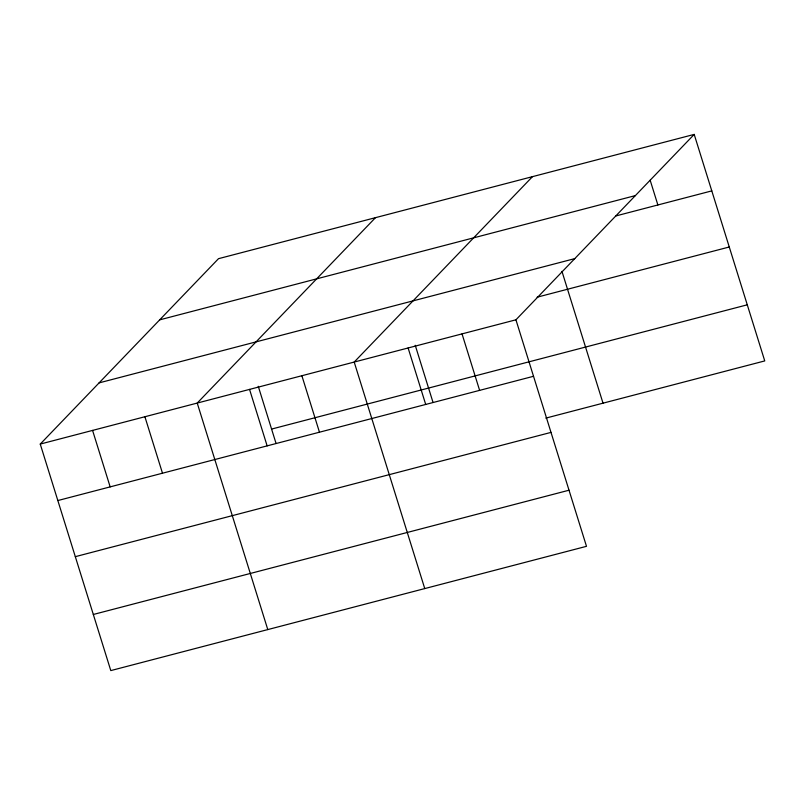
<?xml version="1.0" encoding="UTF-8"?>
<svg xmlns="http://www.w3.org/2000/svg" width="805" height="805" viewBox="0 0 805 805"><rect width="100%" height="100%" fill="white"/><g stroke="black" fill="none" stroke-linecap="round" stroke-linejoin="round"><path stroke-width="1.21" d="M694.202 134.405L515.935 319.806L586.493 546.323L110.798 670.595L40.25 444.078L218.507 258.677L694.202 134.405L764.75 360.922L545.82 418.117M375.482 217.662L197.225 403.064L267.783 629.58M532.467 176.657L354.2 362.059L424.758 588.576M159.682 319.857L635.376 195.595M615.946 215.921L711.791 190.886M99.075 382.888L574.76 258.626M537.106 297.196L729.27 246.994M40.25 444.078L515.935 319.806M271.587 429.075L747.271 304.813M57.839 500.549L533.524 376.287M75.318 556.668L551.002 432.396M93.33 614.477L569.014 490.215M650.178 180.26L657.876 204.963M561.95 271.335L603.015 403.174M462.03 333.894L479.619 390.365M415.239 345.285L433.02 402.399M408.115 347.971L425.704 404.452M301.875 375.724L319.464 432.204M258.264 386.299L276.045 443.404M249.55 389.399L267.139 445.869M144.9 416.738L162.489 473.209M92.575 430.403L110.164 486.884"/></g></svg>
